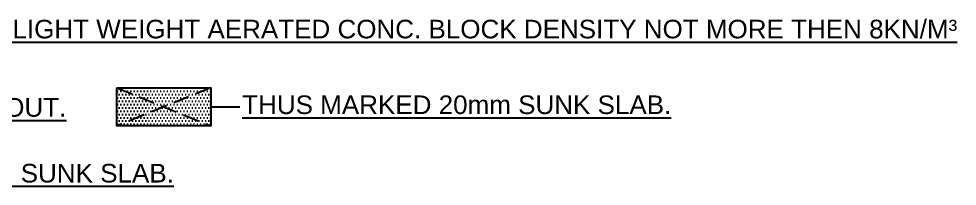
# Model space of a CAD drawing. Header units: inches. Extents: x 733929 to 798320, y 241462 to 287086.
# Drawn here: x 767060 to 775882, y 262732 to 264306 of the extents above; entities that cross this region are included whole.
import ezdxf

# ---------------------------------------------------------------- set-up
doc = ezdxf.new("R2010")
doc.units = ezdxf.units.IN
doc.header["$LTSCALE"] = 600
doc.header["$MEASUREMENT"] = 0
doc.linetypes.add('HIDDEN', pattern=[0.375, 0.25, -0.125])
doc.layers.add('S-HATCH', color=8, linetype='Continuous')
doc.layers.add('S-LEGEND', color=7, linetype='Continuous')
doc.styles.add('SANSSERIF', font='arial.ttf')

msp = doc.modelspace()

# ---------------------------------------------------------------- hatches: boundary and pattern name
at = {"layer": 'S-HATCH'}
h = msp.add_hatch(dxfattribs=at)
h.set_pattern_fill('DOTS', color=256, scale=500)
h.set_pattern_definition([(0, (28269.11, 4251.308), (15.625, 31.25), [0, -31.25])])
h.paths.add_polyline_path([(767982.3, 263655.9), (768864.3, 263655.9), (768864.3, 263298.8), (767982.3, 263298.8)])

# ---------------------------------------------------------------- linework, layer by layer
at = {"layer": 'S-HATCH', "linetype": 'HIDDEN'}
for p, q in [((767982.3, 263655.9), (768864.3, 263298.8)), ((768864.3, 263655.9), (767982.3, 263298.8))]:
    msp.add_line(p, q, dxfattribs=at)
at = {"layer": 'S-LEGEND', "color": 1, "linetype": 'Continuous'}
msp.add_line((768864.3, 263477.3), (769137.8, 263477.3), dxfattribs=at)
msp.add_lwpolyline([(767982.3, 263655.9), (768864.3, 263655.9), (768864.3, 263298.8), (767982.3, 263298.8)], close=True, dxfattribs=at)

# ---------------------------------------------------------------- texts
at = {"layer": 'S-LEGEND', "color": 0, "linetype": 'Continuous', "style": 'SANSSERIF'}
for s, p in [('%%U*ALL MASONRY MUST BE WITH LIGHT WEIGHT AERATED CONC. BLOCK DENSITY NOT MORE THEN 8KN/M³', (763251.5, 264121.5, 0)), ('%%UTHUS MARKED CUT-OUT.', (764492.2, 263385.4)), ('%%UTHUS MARKED 20mm SUNK SLAB.', (769160.2, 263410.3)), ('%%UTHUS MARKED 90mm SUNK SLAB.', (764483.9, 262767))]:
    msp.add_text(s, height=175, dxfattribs=at).set_placement(p)

doc.saveas('drawing.dxf')
